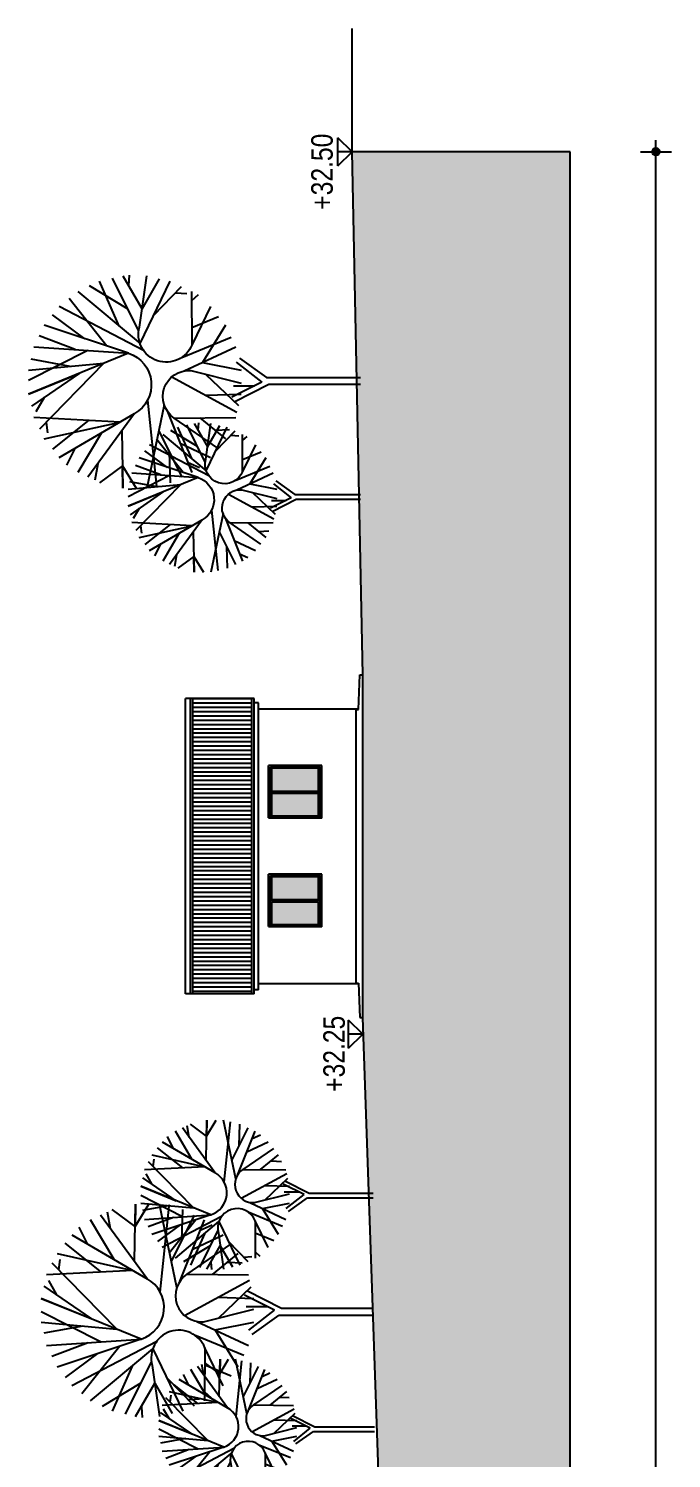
# Model space of a CAD drawing. Header units: inches. Extents: x 203 to 1065, y -1127 to 921.
# Drawn here: x 351.91 to 366.85, y 760.86 to 794.09 of the extents above; entities that cross this region are included whole.
import ezdxf

# ---------------------------------------------------------------- set-up
doc = ezdxf.new("R2010")
doc.units = ezdxf.units.IN
doc.header["$MEASUREMENT"] = 0
doc.header["$PDMODE"] = 35
doc.linetypes.add('CONTINUA', pattern=[0])
for name, color, linetype in [('1-PLATEA', 3, 'Continuous'), ('COTAS', 7, 'Continuous'), ('FACHADA ABERTURAS', 3, 'CONTINUA'), ('FACHADA MUROS', 3, 'CONTINUA'), ('FACHADA TECHO', 3, 'CONTINUA'), ('Vegetación', 102, 'Continuous')]:
    doc.layers.add(name, color=color, linetype=linetype)
doc.layers.add('Aux1', color=8, linetype='Continuous', transparency=0.5)
doc.styles.add('TECHNICLITE', font='techl___.ttf')
doc.dimstyles.new('1-100', dxfattribs={"dimscale": 0, "dimtxt": 0.09, "dimasz": 0.03, "dimexe": 0.12, "dimexo": 0.2, "dimgap": 0.005, "dimtad": 3, "dimzin": 0, "dimdsep": 46, "dimtxsty": 'TECHNICLITE', "dimblk1": 'COTA', "dimblk2": 'COTA', "dimsah": 1, "dimcen": 2.5, "dimse1": 1, "dimse2": 1, "dimclrd": 7, "dimclre": 7, "dimclrt": 7, "dimadec": 0, "dimazin": 0, "dimtfac": 1, "dimtdec": 6, "dimtmove": 2, "dimatfit": 3, "dimldrblk": 'COTA', "dimfxl": 1, "dimtolj": 1, "dimtzin": 0, "dimarcsym": 0})

# ---------------------------------------------------------------- blocks, each defined once
blk = doc.blocks.new('vegetacion_02')
at = {"color": 0}
for p, q in [((-87.8, 955.8), (-128.3, 1062.5)), ((-96.3, 1077.9), (-76.9, 798.6)), ((-85.2, 918.7), (3.8, 1093.7)), ((-76.9, 798.6), (43.3, 1093.7)), ((-38.4, 971.3), (-59.2, 1086.4)), ((-27.4, 1093.7), (-47.3, 871.2)), ((-47.3, 871.2), (146.9, 1061.2)), ((43.3, 1093.7), (-17.6, 944.2)), ((-17.6, 944.2), (79.5, 1085.4)), ((53.3, 1047.4), (95.7, 1071.9)), ((125.9, 823.7), (112.2, 1077.9)), ((-120, 927.7), (-190, 1023.3)), ((-76.9, 798.6), (-159.9, 1047.3)), ((120.9, 916.4), (205.8, 1023.3)), ((175.8, 1047.3), (125.9, 823.7)), ((127, 1042), (158.2, 1037.5)), ((175.8, 1047.3), (175.8, 1047.3)), ((-98.1, 862.3), (-238.5, 974)), ((-83.7, 753), (-215.2, 1003.2)), ((231.1, 1003.2), (101.1, 781.4)), ((204.2, 957.5), (253.3, 982)), ((-259.2, 948), (-105.5, 764.7)), ((157.9, 878.3), (275.1, 948)), ((-208.5, 801.5), (-275.6, 913.9)), ((101.1, 781.4), (289.2, 918.7)), ((248.9, 889.6), (298, 898.5)), ((-142.3, 768.8), (-298.7, 845.9)), ((-156.9, 825.9), (-289.9, 884.3)), ((255.2, 816.8), (305.8, 884.3)), ((-305.6, 815.4), (-207.2, 758.9)), ((152.7, 819), (321.5, 815.4)), ((321.5, 815.4), (255.2, 816.8)), ((255.2, 816.8), (321.5, 776.6)), ((-276.7, 798.3), (-308, 796.1)), ((-154.5, 766.4), (-305.6, 744.8)), ((-105.5, 764.7), (-289.9, 675.9)), ((-76.9, 798.6), (-76.9, 798.6)), ((-207.2, 758.9), (-297.1, 707.6)), ((-189.9, 724), (-273.8, 642.4)), ((61.2, 742.5), (315, 716.1)), ((74.9, 693.7), (321.5, 744.8)), ((93, 684.9), (275.1, 612.2)), ((152.2, 709.7), (289.1, 641.2)), ((214.5, 678.6), (305.8, 675.9)), ((-255.1, 660.6), (-253.2, 626.4)), ((-64.6, 641.9), (-124.7, 495.9)), ((-24.7, 634.8), (-96.3, 482.3)), ((-7.5, 670.8), (97, 478.8)), ((114.3, 663.8), (112.2, 482.3)), ((203.2, 534.8), (114.3, 663.8)), ((188.5, 646.8), (231.1, 557)), ((-102.7, 611.1), (-259.2, 612.2)), ((-233, 612.1), (-250.8, 592.1)), ((-215.2, 557), (-102.7, 611.1)), ((-153.2, 611.5), (-185.5, 533.3)), ((-25.8, 614.7), (11.5, 466.5)), ((244.2, 624.6), (259.8, 588.9)), ((-159.9, 512.9), (-50.1, 580.8)), ((-50.1, 580.8), (-27.4, 466.5)), ((-14.8, 571.1), (76.9, 474.2)), ((46.3, 571.9), (43.3, 466.5)), ((113.4, 588.6), (175.8, 512.9)), ((150.3, 543.4), (148.1, 501.1)), ((-63, 471.1), (-5.9, 391.3)), ((-51.1, 481.2), (8.5, 405.8)), ((8.5, 405.8), (52.6, 493.8)), ((66.4, 486.9), (14.6, 384.7)), ((19.2, 488.9), (19.2, 427.2)), ((-5.9, 391.3), (-5.9, 114.2)), ((14.6, 384.7), (14.6, 114.2))]:
    blk.add_line(p, q, dxfattribs=at)
for centre, radius, start, end in [((-132.8, 687.4), 82, 291.545, 105.3248), ((15.9, 829), 97.6, 198.1269, 330.7815), ((50.8, 620.8), 76.8, 34.0996, 184.5131)]:
    blk.add_arc(centre, radius, start, end, dxfattribs=at)
blk = doc.blocks.new('COTA')
h = blk.add_hatch(color=256)
edge = h.paths.add_edge_path()
edge.add_arc((0, 0), 0.5, 0, 360)
for p, q in [((0, 2), (0, -2)), ((-1.5, 0), (1.5, 0))]:
    blk.add_line(p, q)
blk.add_circle((0, 0), 0.5)
blk = doc.blocks.new('*D20')
at = {"layer": 'COTAS', "color": 7, "lineweight": -2, "transparency": 16777216}
blk.add_line((366.488, 618.444), (366.488, 791.049), dxfattribs=at)
at = {"layer": 'Defpoints', "color": 0, "transparency": 16777216}
for p in [(364.493, 791.229), (366.488, 791.229), (364.493, 618.264)]:
    blk.add_point(p, dxfattribs=at)
at = {"layer": 'COTAS', "color": 7, "lineweight": -2, "transparency": 16777216, "xscale": 0.18, "yscale": 0.18, "zscale": 0.18}
for p, rotation in [((366.488, 791.229), 90), ((366.488, 618.264), 270)]:
    blk.add_blockref('COTA', p, dxfattribs=dict(at, rotation=rotation))
at = {"layer": 'COTAS', "color": 7, "transparency": 16777216, "insert": (366.072, 704.746), "char_height": 0.8, "attachment_point": 5, "rotation": 90, "style": 'TECHNICLITE'}
blk.add_mtext('\\A1;172.96', dxfattribs=at)

msp = doc.modelspace()

# ---------------------------------------------------------------- hatches: boundary and pattern name
at = {"layer": 'Aux1', "linetype": 'ByBlock', "true_color": 0x139b48}
h = msp.add_hatch(color=114, dxfattribs=at)
h.dxf.hatch_style = 1
h.paths.add_polyline_path([(359.676, 791.229), (359.426, 791.229), (359.676, 779.069)])
h = msp.add_hatch(color=114, dxfattribs=at)
h.dxf.hatch_style = 1
h.paths.add_polyline_path([(359.676, 771.107), (360.176, 756.751), (360.176, 748.789), (360.426, 746.601), (360.426, 738.639), (360.676, 736.451), (360.676, 735.905), (360.676, 728.489), (360.926, 726.301), (360.926, 725.755), (360.926, 718.339), (361.176, 716.151), (361.176, 715.763), (361.176, 708.189), (361.426, 706.001), (361.426, 705.455), (361.426, 702.97), (361.426, 701.552), (361.426, 687.889), (361.676, 685.701), (361.676, 685.155), (361.676, 677.739), (361.926, 675.551), (361.926, 675.225), (361.926, 674.403), (361.926, 672.985), (361.926, 665.023), (361.926, 663.605), (361.926, 657.439), (362.176, 655.251), (362.176, 651.27), (362.176, 647.289), (362.426, 645.101), (362.426, 637.139), (362.676, 635.337), (362.926, 618.278), (364.493, 618.278), (364.493, 791.229), (359.676, 791.229)])
at = {"layer": 'FACHADA ABERTURAS'}
for points in [[(358.649, 776.37), (358.649, 776.907), (357.563, 776.907), (357.563, 776.37)], [(357.563, 776.322), (357.563, 775.79), (358.649, 775.79), (358.649, 776.322)], [(358.649, 773.846), (358.649, 774.383), (357.563, 774.383), (357.563, 773.846)], [(357.563, 773.798), (357.563, 773.266), (358.649, 773.266), (358.649, 773.798)]]:
    msp.add_hatch(color=252, dxfattribs=at).paths.add_polyline_path(points)
at = {"layer": 'FACHADA TECHO'}
h = msp.add_hatch(dxfattribs=at)
h.set_pattern_fill('_USER', color=251, scale=0.1, angle=180, style=0, pattern_type=0)
h.set_pattern_definition([(180, (-908.88094, -1712.28037), (-1e-17, -0.1), [])])
h.paths.add_polyline_path([(355.725, 771.653), (357.101, 771.653), (357.101, 778.523), (355.725, 778.523)])

# ---------------------------------------------------------------- linework, layer by layer
msp.add_line((359.426, 791.229), (359.426, 794.092))
at = {"layer": '1-PLATEA'}
for p, q in [((359.576, 778.269), (359.606, 779.069)), ((359.606, 779.069), (359.676, 779.069)), ((359.676, 771.107), (359.676, 779.069)), ((359.526, 771.907), (359.526, 778.269)), ((359.526, 778.269), (359.576, 778.269)), ((359.526, 771.907), (359.576, 771.907)), ((359.576, 771.907), (359.606, 771.107)), ((359.606, 771.107), (359.676, 771.107))]:
    msp.add_line(p, q, dxfattribs=at)
at = {"layer": 'COTAS'}
for p, q in [((359.426, 791.229), (359.098, 791.555)), ((359.098, 790.902), (359.098, 791.555)), ((359.426, 791.229), (359.098, 791.229)), ((359.676, 770.721), (359.348, 771.047)), ((359.348, 770.394), (359.348, 771.047)), ((359.676, 770.721), (359.348, 770.721))]:
    msp.add_line(p, q, dxfattribs=at)
for points in [[(359.098, 790.902), (359.426, 791.229)], [(359.348, 770.394), (359.676, 770.721)]]:
    msp.add_lwpolyline(points, dxfattribs=at)
at = {"layer": 'FACHADA ABERTURAS'}
for p, q in [((358.724, 776.961), (357.489, 776.961)), ((357.489, 775.746), (357.489, 776.961)), ((357.529, 775.769), (357.529, 776.931)), ((358.684, 776.931), (357.529, 776.931)), ((357.563, 776.37), (357.563, 776.907)), ((357.563, 776.907), (358.649, 776.907)), ((358.649, 776.37), (358.649, 776.907)), ((358.684, 775.769), (358.684, 776.931)), ((358.724, 775.739), (358.724, 776.961)), ((357.529, 776.355), (358.684, 776.355)), ((357.563, 776.37), (358.649, 776.37)), ((357.563, 775.79), (357.563, 776.322)), ((357.563, 776.322), (358.649, 776.322)), ((358.649, 775.79), (358.649, 776.322)), ((358.724, 775.739), (357.489, 775.739)), ((357.529, 775.769), (358.684, 775.769)), ((357.563, 775.79), (358.649, 775.79)), ((358.724, 774.437), (357.489, 774.437)), ((357.489, 773.222), (357.489, 774.437)), ((357.529, 773.245), (357.529, 774.407)), ((358.684, 774.407), (357.529, 774.407)), ((357.563, 773.846), (357.563, 774.383)), ((357.563, 774.383), (358.649, 774.383)), ((358.649, 773.846), (358.649, 774.383)), ((358.684, 773.245), (358.684, 774.407)), ((358.724, 773.215), (358.724, 774.437)), ((357.529, 773.831), (358.684, 773.831)), ((357.563, 773.846), (358.649, 773.846)), ((357.563, 773.266), (357.563, 773.798)), ((357.563, 773.798), (358.649, 773.798)), ((358.649, 773.266), (358.649, 773.798)), ((358.724, 773.215), (357.489, 773.215)), ((357.529, 773.245), (358.684, 773.245)), ((357.563, 773.266), (358.649, 773.266))]:
    msp.add_line(p, q, dxfattribs=at)
at = {"layer": 'FACHADA MUROS'}
for p, q in [((357.255, 778.278), (359.576, 778.278)), ((357.255, 771.898), (359.576, 771.898))]:
    msp.add_line(p, q, dxfattribs=at)
at = {"layer": 'FACHADA TECHO'}
for p, q in [((355.555, 771.653), (355.555, 778.523)), ((357.155, 778.523), (355.555, 778.523)), ((355.67, 771.653), (355.67, 778.523)), ((355.725, 771.653), (355.725, 778.523)), ((357.101, 771.653), (357.101, 778.523)), ((357.155, 771.653), (357.155, 778.523)), ((357.255, 778.423), (357.155, 778.423)), ((357.255, 771.753), (357.255, 778.423)), ((357.255, 771.753), (357.155, 771.753)), ((357.155, 771.653), (355.555, 771.653))]:
    msp.add_line(p, q, dxfattribs=at)
at = {"layer": 'Vegetación', "linetype": 'ByBlock'}
for p, q in [((364.493, 791.229), (359.426, 791.229)), ((359.676, 779.069), (359.426, 791.229)), ((364.493, 618.278), (364.493, 791.229)), ((360.176, 756.751), (359.676, 771.107))]:
    msp.add_line(p, q, dxfattribs=at)

# ---------------------------------------------------------------- block references
at = {"layer": 'Vegetación', "linetype": 'ByBlock', "rotation": 90}
for p, xscale, yscale, zscale in [((360.522, 785.939), -0.007874015748031496, 0.007874015748031496, 0.007874015748031496), ((360.252, 783.232), -0.005511811023622047, 0.005511811023622047, 0.005511811023622047), ((360.547, 766.945), 0.005511811023622047, 0.005511811023622047, 0.005511811023622047), ((360.817, 764.238), 0.007874015748031496, 0.007874015748031496, 0.007874015748031496), ((360.534, 761.516), 0.005118110236220472, 0.005118110236220472, 0.005118110236220472)]:
    msp.add_blockref('vegetacion_02', p, dxfattribs=dict(at, xscale=xscale, yscale=yscale, zscale=zscale))

# ---------------------------------------------------------------- texts
at = {"layer": 'COTAS', "style": 'TECHNICLITE'}
for s, p in [('+32.50', (358.978, 789.882)), ('+32.25', (359.259, 769.379))]:
    msp.add_text(s, height=0.5, rotation=90, dxfattribs=at).set_placement(p)

# ---------------------------------------------------------------- dimensions: what is measured, and where the dimension line sits
at = {"layer": 'COTAS'}
dim = msp.add_linear_dim(base=(366.4877, 791.2286), p1=(364.4926, 618.2643), p2=(364.4926, 791.2286), angle=90, dimstyle='1-100', override={"dimscale": 1, "dimtxt": 0.8, "dimasz": 0.18}, dxfattribs=at)
dim.commit()
dim.dimension.update_dxf_attribs({"geometry": '*D20', "text_midpoint": (366.0722, 704.7464)})

doc.saveas('drawing.dxf')
